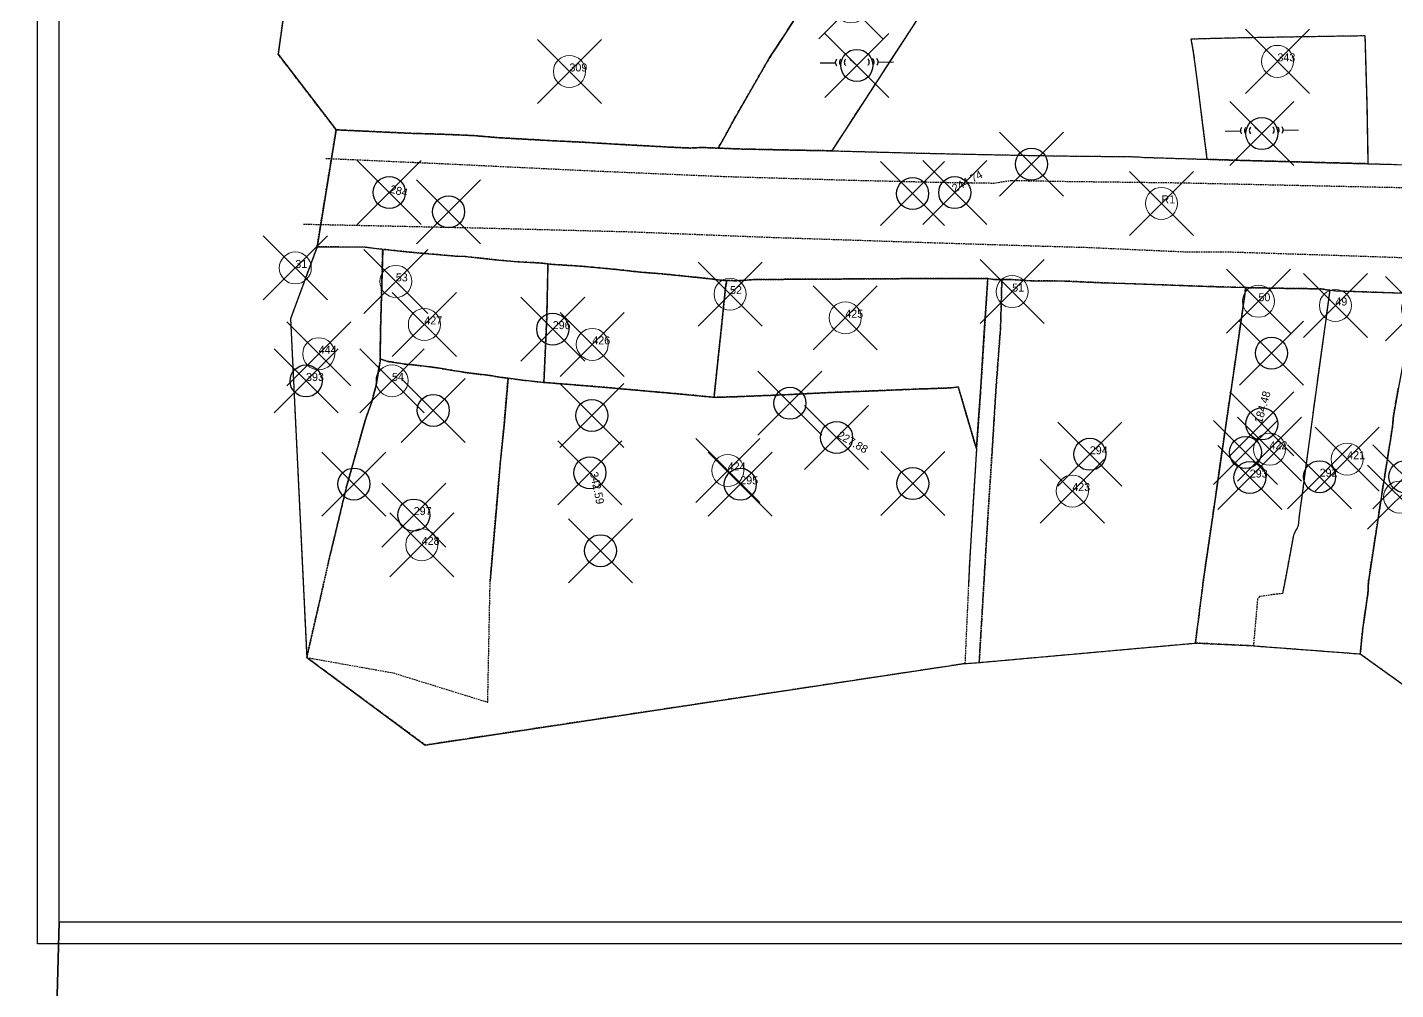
# Model space of a CAD drawing. Header units: millimetres. Extents: x -7906370 to 58235770, y -60992620 to 60.
# Drawn here: x -78.3 to 349, y -2392.8 to -2092.2 of the extents above; entities that cross this region are included whole.
import ezdxf

# ---------------------------------------------------------------- set-up
doc = ezdxf.new("R2010")
doc.units = ezdxf.units.MM
doc.header["$PDMODE"] = 35
doc.header["$PDSIZE"] = 10
doc.linetypes.add('ACAD_ISO02W100', pattern=[15, 12, -3])
doc.linetypes.add('DASHED', pattern=[0.75, 0.5, -0.25])
for name, color, linetype in [('Image', 7, 'Continuous'), ('Legend', 250, 'Continuous'), ('Line_Road', 250, 'ACAD_ISO02W100'), ('Poly_Off', 7, 'Continuous'), ('Text_Dimension_No', 1, 'Continuous'), ('Text_Survey_No_Old', 5, 'Continuous')]:
    doc.layers.add(name, color=color, linetype=linetype)
for name, color, linetype, lineweight in [('Line_Vahivat', 250, 'ACAD_ISO02W100', 25), ('Plane_Table_Station', 1, 'Continuous', 25), ('Poly_Survey_Bndry', 250, 'Continuous', 30), ('Sym_Other', 56, 'Continuous', 30), ('Text_Survey_No', 250, 'Continuous', 0)]:
    doc.layers.add(name, color=color, linetype=linetype, lineweight=lineweight)
doc.layers.add('Text_Chalta_No', color=5, linetype='Continuous', lineweight=0, true_color=0x0000ff)
doc.styles.get("Standard").update_dxf_attribs({"font": 'SakalBharati.ttf'})
picture_1 = doc.add_image_def('image1.jpg', size_in_pixel=(14666, 11006))
picture_2 = doc.add_image_def('image7.jpg', size_in_pixel=(14388, 11097))
picture_3 = doc.add_image_def('image10.jpg', size_in_pixel=(14576, 11112))

msp = doc.modelspace()

# ---------------------------------------------------------------- linework, layer by layer
at = {"layer": 'Legend'}
msp.add_lwpolyline([(-75.16, -1666.1), (1005.8, -1666.1), (1005.8, -2378.54), (-75.16, -2378.54)], close=True, dxfattribs=at)
at = {"layer": 'Legend', "lineweight": 30}
msp.add_lwpolyline([(884.81, -2371.76), (-68.38, -2371.76), (-68.38, -1672.88), (884.81, -1672.88), (999.02, -1672.88), (999.02, -1716.18), (999.02, -1751.45), (999.02, -1768.89), (999.02, -1776.28), (999.02, -1788.37), (999.02, -2234.67), (999.02, -2295.54), (999.02, -2336.44), (999.02, -2371.76)], close=True, dxfattribs=at)
at = {"layer": 'Line_Road', "linetype": 'DASHED'}
for points in [[(14.87, -2133.16), (51.3, -2134.8), (98.94, -2137.09), (138.26, -2138.77), (178.1, -2139.94), (205.22, -2140.59), (223.41, -2140.87), (229.02, -2140.03), (244.07, -2140.31), (281.99, -2140.78), (318.32, -2141.57), (355.96, -2142.37), (391.45, -2142.65), (430.3, -2143.49), (462.56, -2144.75), (502.26, -2145.27), (522.41, -2146.76), (538.17, -2147.47), (583.29, -2150.04), (620.55, -2151.63), (660.3, -2153.64), (678.95, -2154.81), (684.29, -2155.24)], [(7.88, -2153.7), (60.53, -2154.82), (110.42, -2156.09), (153.85, -2157.82), (201.92, -2159.41), (237.87, -2160.53), (252.37, -2160.95), (284.49, -2162.4), (296.51, -2162.35), (331.95, -2163.47), (366.78, -2164.69), (421.44, -2166.7), (436.05, -2167.57), (450.1, -2167.61), (526.41, -2169.32), (540.13, -2169.23), (600.81, -2170.37), (645.48, -2171.69), (681.53, -2172.77)]]:
    msp.add_lwpolyline(points, dxfattribs=at)
at = {"layer": 'Line_Vahivat', "linetype": 'DASHED'}
msp.add_lwpolyline([(226.03, -2170.97), (225.63, -2185.87), (224.18, -2205.35), (222.93, -2225.71), (221.62, -2245.72), (220.3, -2267.8), (218.95, -2290.65)], dxfattribs=at)
at = {"layer": 'Plane_Table_Station'}
for p in [(235.3, -2134.96), (198.16, -2144.16), (53.24, -2149.84), (310.26, -2194), (159.84, -2209.67), (48.45, -2211.89), (97.96, -2213.48), (302.12, -2225.02), (23.66, -2234.89), (198.22, -2234.76), (100.66, -2255.72)]:
    msp.add_point(p, dxfattribs=at)
at = {"layer": 'Poly_Off'}
for points in [[(2.16, -2085), (0, -2100.66), (18.08, -2124.23)], [(18.08, -2124.23), (12.13, -2160.78)], [(12.13, -2160.78), (3.84, -2183.24), (8.92, -2289.09)], [(218.95, -2290.65), (286.48, -2284.58)], [(286.48, -2284.58), (304.59, -2285.43)], [(304.59, -2285.43), (337.95, -2287.95)], [(8.92, -2289.09), (45.91, -2316.42), (214.49, -2291)], [(214.49, -2291), (218.95, -2290.65)], [(337.95, -2287.95), (354.09, -2299.49)]]:
    msp.add_lwpolyline(points, dxfattribs=at)
at = {"layer": 'Poly_Survey_Bndry'}
for points in [[(174.27, -2068.83), (171.88, -2073.29), (169.49, -2076.25), (161.33, -2089.53), (155.89, -2098.06), (153.48, -2101.7), (142.18, -2121.28), (139.61, -2126.12), (137.41, -2129.96)], [(207.73, -2077.15), (193.92, -2098.43), (172.88, -2130.79)], [(290.19, -2133.46), (288.84, -2122.77), (287.11, -2109.11), (285.93, -2099.95), (285.18, -2095.82), (298.49, -2095.47), (313.6, -2095.21), (335.01, -2094.86), (339.43, -2094.81), (340.06, -2116.69), (340.38, -2134.83)], [(18.08, -2124.23), (41.38, -2125.33), (51.53, -2125.63), (61.15, -2126.05), (69.07, -2126.71), (84.3, -2127.57), (95.27, -2128.12), (105.36, -2128.72), (123.25, -2129.7), (128.8, -2129.94), (132.05, -2129.75), (137.41, -2129.96)], [(137.41, -2129.96), (144.18, -2130.23), (166.15, -2130.68), (172.61, -2130.78), (172.88, -2130.79)], [(172.88, -2130.79), (196.25, -2131.42), (214.84, -2131.84), (242.19, -2132.37), (268.9, -2132.65), (269.88, -2132.83), (283.25, -2133.25), (290.19, -2133.46)], [(290.19, -2133.46), (299.04, -2133.74), (325.25, -2134.45), (340.38, -2134.83)], [(340.38, -2134.83), (349.49, -2135.06), (391.78, -2135.56), (402.04, -2135.95), (427.89, -2136.33), (432.57, -2136.37), (433.98, -2136.11), (436.43, -2136.27), (461.4, -2137.12), (515.84, -2138.71), (533.4, -2139.14), (533.81, -2139.15)], [(12.13, -2160.78), (27.21, -2160.93), (32.32, -2161.55), (32.64, -2161.58)], [(32.64, -2161.58), (31.96, -2186.75), (31.82, -2195.83)], [(32.64, -2161.58), (34.33, -2161.75), (40.9, -2162.43), (55.29, -2163.7), (58.39, -2163.84), (64.96, -2164.51), (67.71, -2164.85), (74.93, -2165.5), (82.16, -2165.85), (84.26, -2166.13)], [(84.26, -2166.13), (83.88, -2182.62), (83.18, -2198.73), (82.98, -2203.15)], [(84.26, -2166.13), (85.26, -2166.26), (94.67, -2166.84), (104.97, -2167.79), (113.19, -2168.7), (120.04, -2169.24), (132.86, -2170.55), (138.69, -2171.26), (140.09, -2171.28)], [(140.09, -2171.28), (140.7, -2171.29), (142.7, -2171.41), (149.08, -2171), (164.76, -2170.91), (201.02, -2170.7), (221.33, -2170.7), (221.62, -2170.73)], [(218.12, -2223.86), (218.78, -2214.7), (219.46, -2204.7), (220.45, -2189.25), (221.62, -2170.73)], [(221.62, -2170.73), (223.49, -2170.96), (226.03, -2170.97)], [(226.03, -2170.97), (228.56, -2170.98), (235.04, -2171.44), (237, -2171.47), (240.17, -2171.43), (245.75, -2171.5), (257, -2172.01), (264.43, -2172.29), (276.1, -2172.67), (284.15, -2172.97), (293.1, -2173.26), (302.13, -2173.54)], [(136.12, -2207.82), (138.1, -2189.16), (139.75, -2173.45), (140.09, -2171.28)], [(302.13, -2173.54), (301.94, -2175.58), (298.92, -2196.69), (295.65, -2218.74), (292, -2244.02), (289.03, -2264.59)], [(302.13, -2173.54), (313.64, -2173.75), (325.81, -2173.92), (328.13, -2174.31), (328.45, -2174.35)], [(328.45, -2174.35), (326.9, -2185.8), (323.97, -2206.91), (318.89, -2244.86), (318.56, -2247.96), (317.09, -2250.91), (314.7, -2263.86), (313.67, -2269.12)], [(328.45, -2174.35), (330.2, -2174.59), (341.52, -2174.95), (351.25, -2175.32), (355.26, -2175.48)], [(355.26, -2175.48), (354.18, -2181.83), (352.03, -2193.5), (349.88, -2204.75), (348.33, -2213.55), (348.07, -2216.83), (344.72, -2237.95), (340.52, -2265.41), (340.36, -2269.11), (338.78, -2279.76), (337.95, -2287.95)], [(31.82, -2195.83), (31.81, -2196.48), (30.57, -2204.05), (29.1, -2209.56), (28.22, -2212.02), (27.26, -2214.69), (26.84, -2216.15), (21.35, -2235.68), (16.17, -2257.28)], [(71.78, -2201.86), (69.16, -2201.52), (66.22, -2201), (59.4, -2200.2), (53.87, -2199.31), (49.78, -2198.62), (42.9, -2197.73), (39.72, -2197.47), (34.14, -2196.57), (31.82, -2195.83)], [(71.78, -2201.86), (70.53, -2216.48), (69.37, -2228.36), (68.45, -2238.76), (67.01, -2255.6), (66.21, -2265.1)], [(82.98, -2203.15), (76.33, -2202.44), (71.78, -2201.86)], [(82.98, -2203.15), (90.19, -2203.73), (101.24, -2204.6), (111.67, -2205.55), (119.07, -2206.21), (125.65, -2206.78), (135.01, -2207.69), (136.12, -2207.82)], [(136.12, -2207.82), (143.49, -2207.6), (159.36, -2206.96), (171.72, -2206.33), (178.09, -2206.08), (186.07, -2205.78), (200.21, -2205.2), (203.02, -2205.11), (210.33, -2204.84), (212.35, -2204.56), (213.45, -2208.06), (217.44, -2221.78), (218.12, -2223.86)], [(218.12, -2223.86), (216.89, -2243.71), (215.89, -2259.8), (215.59, -2266.52)]]:
    msp.add_lwpolyline(points, dxfattribs=at)
at = {"layer": 'Poly_Survey_Bndry', "linetype": 'DASHED'}
for points in [[(174.27, -2068.83), (180.8, -2070.35), (200.69, -2075.28), (207.73, -2077.15), (193.92, -2098.43), (172.88, -2130.79), (172.61, -2130.78), (166.15, -2130.68), (144.18, -2130.23), (137.41, -2129.96), (139.61, -2126.12), (142.18, -2121.28), (153.48, -2101.7), (155.89, -2098.06), (161.33, -2089.53), (169.49, -2076.25), (171.88, -2073.29)], [(340.38, -2134.83), (325.25, -2134.45), (299.04, -2133.74), (290.19, -2133.46), (288.84, -2122.77), (287.11, -2109.11), (285.93, -2099.95), (285.18, -2095.82), (298.49, -2095.47), (313.6, -2095.21), (335.01, -2094.86), (339.43, -2094.81), (340.06, -2116.69)], [(8.92, -2289.09), (16.17, -2257.28), (21.35, -2235.68), (26.84, -2216.15), (27.26, -2214.69), (28.22, -2212.02), (29.1, -2209.56), (30.57, -2204.05), (31.81, -2196.48), (31.82, -2195.83), (31.96, -2186.75), (32.64, -2161.58), (32.32, -2161.55), (27.21, -2160.93), (12.13, -2160.78), (3.84, -2183.24)], [(71.78, -2201.86), (76.33, -2202.44), (82.98, -2203.15), (83.18, -2198.73), (83.88, -2182.62), (84.26, -2166.13), (82.16, -2165.85), (74.93, -2165.5), (67.71, -2164.85), (64.96, -2164.51), (58.39, -2163.84), (55.29, -2163.7), (40.9, -2162.43), (34.33, -2161.75), (32.64, -2161.58), (31.96, -2186.75), (31.82, -2195.83), (34.14, -2196.57), (39.72, -2197.47), (42.9, -2197.73), (49.78, -2198.62), (53.87, -2199.31), (59.4, -2200.2), (66.22, -2201), (69.16, -2201.52)], [(136.12, -2207.82), (135.01, -2207.69), (125.65, -2206.78), (119.07, -2206.21), (111.67, -2205.55), (101.24, -2204.6), (90.19, -2203.73), (82.98, -2203.15), (83.18, -2198.73), (83.88, -2182.62), (84.26, -2166.13), (85.26, -2166.26), (94.67, -2166.84), (104.97, -2167.79), (113.19, -2168.7), (120.04, -2169.24), (132.86, -2170.55), (138.69, -2171.26), (140.09, -2171.28), (139.75, -2173.45), (138.1, -2189.16)], [(218.12, -2223.86), (217.44, -2221.78), (213.45, -2208.06), (212.35, -2204.56), (210.33, -2204.84), (203.02, -2205.11), (200.21, -2205.2), (186.07, -2205.78), (178.09, -2206.08), (171.72, -2206.33), (159.36, -2206.96), (143.49, -2207.6), (136.12, -2207.82), (138.1, -2189.16), (139.75, -2173.45), (140.09, -2171.28), (140.7, -2171.29), (142.7, -2171.41), (149.08, -2171), (164.76, -2170.91), (201.02, -2170.7), (221.33, -2170.7), (221.62, -2170.73), (220.45, -2189.25), (219.46, -2204.7), (218.78, -2214.7)], [(218.12, -2223.86), (216.89, -2243.71), (215.89, -2259.8), (215.59, -2266.52), (214.49, -2291), (218.95, -2290.65), (220.3, -2267.8), (221.62, -2245.72), (222.93, -2225.71), (224.18, -2205.35), (225.63, -2185.87), (226.03, -2170.97), (223.49, -2170.96), (221.62, -2170.73), (220.45, -2189.25), (219.46, -2204.7), (218.78, -2214.7)], [(289.03, -2264.59), (292, -2244.02), (295.65, -2218.74), (298.92, -2196.69), (301.94, -2175.58), (302.13, -2173.54), (293.1, -2173.26), (284.15, -2172.97), (276.1, -2172.67), (264.43, -2172.29), (257, -2172.01), (245.75, -2171.5), (240.17, -2171.43), (237, -2171.47), (235.04, -2171.44), (228.56, -2170.98), (226.03, -2170.97), (225.63, -2185.87), (224.18, -2205.35), (222.93, -2225.71), (221.62, -2245.72), (220.3, -2267.8), (218.95, -2290.65), (286.48, -2284.58)], [(289.03, -2264.59), (292, -2244.02), (295.65, -2218.74), (298.92, -2196.69), (301.94, -2175.58), (302.13, -2173.54), (313.64, -2173.75), (325.81, -2173.92), (328.13, -2174.31), (328.45, -2174.35), (326.9, -2185.8), (323.97, -2206.91), (318.89, -2244.86), (318.56, -2247.96), (317.09, -2250.91), (314.7, -2263.86), (313.67, -2269.12), (311.15, -2269.36), (306.49, -2270.08), (305.88, -2270.83), (304.59, -2285.43), (286.48, -2284.58)], [(31.82, -2195.83), (31.81, -2196.48), (30.57, -2204.05), (29.1, -2209.56), (28.22, -2212.02), (27.26, -2214.69), (26.84, -2216.15), (21.35, -2235.68), (16.17, -2257.28), (8.92, -2289.09), (35.91, -2293.88), (65.45, -2303.04), (66.21, -2265.1), (67.01, -2255.6), (68.45, -2238.76), (69.37, -2228.36), (70.53, -2216.48), (71.78, -2201.86), (69.16, -2201.52), (66.22, -2201), (59.4, -2200.2), (53.87, -2199.31), (49.78, -2198.62), (42.9, -2197.73), (39.72, -2197.47), (34.14, -2196.57)], [(66.21, -2265.1), (67.01, -2255.6), (68.45, -2238.76), (69.37, -2228.36), (70.53, -2216.48), (71.78, -2201.86), (76.33, -2202.44), (82.98, -2203.15), (90.19, -2203.73), (101.24, -2204.6), (111.67, -2205.55), (119.07, -2206.21), (125.65, -2206.78), (135.01, -2207.69), (136.12, -2207.82), (143.49, -2207.6), (159.36, -2206.96), (171.72, -2206.33), (178.09, -2206.08), (186.07, -2205.78), (200.21, -2205.2), (203.02, -2205.11), (210.33, -2204.84), (212.35, -2204.56), (213.45, -2208.06), (217.44, -2221.78), (218.12, -2223.86), (216.89, -2243.71), (215.89, -2259.8), (215.59, -2266.52), (214.49, -2291), (45.91, -2316.42), (8.92, -2289.09), (35.91, -2293.88), (65.45, -2303.04)]]:
    msp.add_lwpolyline(points, close=True, dxfattribs=at)
for points in [[(207.73, -2077.15), (193.92, -2098.43), (172.88, -2130.79), (196.25, -2131.42), (214.84, -2131.84), (242.19, -2132.37), (268.9, -2132.65), (269.88, -2132.83), (283.25, -2133.25), (290.19, -2133.46), (288.84, -2122.77), (287.11, -2109.11), (285.93, -2099.95), (285.18, -2095.82), (298.49, -2095.47), (313.6, -2095.21), (335.01, -2094.86), (339.43, -2094.81), (340.06, -2116.69), (340.38, -2134.83), (349.49, -2135.06)], [(161.33, -2089.53), (155.89, -2098.06), (153.48, -2101.7), (142.18, -2121.28), (139.61, -2126.12), (137.41, -2129.96), (132.05, -2129.75), (128.8, -2129.94), (123.25, -2129.7), (105.36, -2128.72), (95.27, -2128.12), (84.3, -2127.57), (69.07, -2126.71), (61.15, -2126.05), (51.53, -2125.63), (41.38, -2125.33), (18.08, -2124.23), (0, -2100.66), (2.16, -2085)], [(351.25, -2175.32), (341.52, -2174.95), (330.2, -2174.59), (328.45, -2174.35), (328.13, -2174.31), (325.81, -2173.92), (313.64, -2173.75), (302.13, -2173.54), (293.1, -2173.26), (284.15, -2172.97), (276.1, -2172.67), (264.43, -2172.29), (257, -2172.01), (245.75, -2171.5), (240.17, -2171.43), (237, -2171.47), (235.04, -2171.44), (228.56, -2170.98), (226.03, -2170.97), (223.49, -2170.96), (221.62, -2170.73), (221.33, -2170.7), (201.02, -2170.7), (164.76, -2170.91), (149.08, -2171), (142.7, -2171.41), (140.7, -2171.29), (140.09, -2171.28), (138.69, -2171.26), (132.86, -2170.55), (120.04, -2169.24), (113.19, -2168.7), (104.97, -2167.79), (94.67, -2166.84), (85.26, -2166.26), (84.26, -2166.13), (82.16, -2165.85), (74.93, -2165.5), (67.71, -2164.85), (64.96, -2164.51), (58.39, -2163.84), (55.29, -2163.7), (40.9, -2162.43), (34.33, -2161.75), (32.64, -2161.58), (32.32, -2161.55), (27.21, -2160.93), (12.13, -2160.78), (18.08, -2124.23), (41.38, -2125.33), (51.53, -2125.63), (61.15, -2126.05), (69.07, -2126.71), (84.3, -2127.57), (95.27, -2128.12), (105.36, -2128.72), (123.25, -2129.7), (128.8, -2129.94), (132.05, -2129.75), (137.41, -2129.96), (144.18, -2130.23), (166.15, -2130.68), (172.61, -2130.78), (172.88, -2130.79), (196.25, -2131.42), (214.84, -2131.84), (242.19, -2132.37), (268.9, -2132.65), (269.88, -2132.83), (283.25, -2133.25), (290.19, -2133.46), (299.04, -2133.74), (325.25, -2134.45), (340.38, -2134.83), (349.49, -2135.06)], [(351.25, -2175.32), (341.52, -2174.95), (330.2, -2174.59), (328.45, -2174.35), (326.9, -2185.8), (323.97, -2206.91), (318.89, -2244.86), (318.56, -2247.96), (317.09, -2250.91), (314.7, -2263.86), (313.67, -2269.12), (311.15, -2269.36), (306.49, -2270.08), (305.88, -2270.83), (304.59, -2285.43), (337.95, -2287.95), (338.78, -2279.76), (340.36, -2269.11), (340.52, -2265.41), (344.72, -2237.95), (348.07, -2216.83), (348.33, -2213.55), (349.88, -2204.75)], [(349.88, -2204.75), (348.33, -2213.55), (348.07, -2216.83), (344.72, -2237.95), (340.52, -2265.41), (340.36, -2269.11), (338.78, -2279.76), (337.95, -2287.95), (354.09, -2299.49)], [(16.17, -2257.28), (8.92, -2289.09)], [(289.03, -2264.59), (286.48, -2284.58)], [(8.92, -2289.09), (35.91, -2293.88), (65.45, -2303.04), (66.21, -2265.1)], [(215.59, -2266.52), (214.49, -2291)], [(313.67, -2269.12), (311.15, -2269.36), (306.49, -2270.08), (305.88, -2270.83), (304.59, -2285.43)]]:
    msp.add_lwpolyline(points, dxfattribs=at)
at = {"layer": 'Sym_Other'}
for points in [[(178.54, -2102.13), (180.73, -2104.12)], [(182.85, -2102.06), (180.73, -2104.12)], [(169.27, -2103.36), (174.02, -2103.29)], [(187.41, -2103.06), (192.16, -2102.99)], [(305.04, -2123.43), (307.23, -2125.42)], [(309.35, -2123.35), (307.23, -2125.42)], [(295.77, -2124.66), (300.52, -2124.58)], [(313.91, -2124.36), (318.66, -2124.28)]]:
    msp.add_lwpolyline(points, dxfattribs=at)
for centre, start, end in [((175.39, -2103.21), 132.8184, -132.7719), ((176.67, -2103.19), 132.8184, -132.7719), ((178.18, -2103.16), 132.8184, -132.7719), ((183.25, -2103.08), -45.3315, 49.0782), ((184.75, -2103.05), -45.3315, 49.0782), ((186.03, -2103.03), -45.3315, 49.0782), ((301.9, -2124.51), 132.8184, -132.7719), ((303.17, -2124.48), 132.8184, -132.7719), ((304.68, -2124.46), 132.8184, -132.7719), ((309.75, -2124.38), -45.3315, 49.0782), ((311.25, -2124.35), -45.3315, 49.0782), ((312.53, -2124.33), -45.3315, 49.0782)]:
    msp.add_arc(centre, 1.38, start, end, dxfattribs=at)
for p in [(180.73, -2104.12), (307.23, -2125.42)]:
    msp.add_point(p, dxfattribs=at)
at = {"layer": 'Text_Chalta_No'}
for p in [(5.35, -2167.4), (36.73, -2171.59), (141.13, -2175.56), (229.25, -2174.78), (306.17, -2177.8), (330.2, -2179.12), (355.89, -2180.11), (35.55, -2202.66)]:
    msp.add_point(p, dxfattribs=at)
at = {"layer": 'Text_Dimension_No'}
for p in [(34.69, -2143.83), (211.3, -2143.86), (307.24, -2216.12), (174.41, -2220.35), (97.37, -2231.37)]:
    msp.add_point(p, dxfattribs=at)
at = {"layer": 'Text_Survey_No'}
for p in [(178.9, -2085.85), (312.1, -2102.85), (90.96, -2106.01), (275.87, -2147.22), (45.65, -2185.04), (177.12, -2182.97), (98.11, -2191.27), (12.66, -2194.19), (309.62, -2224.03), (333.89, -2227.14), (140.42, -2230.66), (248.04, -2237.09), (350.27, -2238.96), (44.82, -2253.89)]:
    msp.add_point(p, dxfattribs=at)
at = {"layer": 'Text_Survey_No_Old'}
for p in [(85.75, -2186.5), (8.7, -2202.69), (253.5, -2225.61), (144.33, -2234.98), (303.47, -2232.88), (325.27, -2232.6), (351.91, -2232.6), (42.34, -2244.59)]:
    msp.add_point(p, dxfattribs=at)

# ---------------------------------------------------------------- texts
at = {"layer": 'Text_Chalta_No'}
for s, p in [('31', (5.35, -2167.4)), ('53', (36.73, -2171.59)), ('52', (141.13, -2175.56)), ('51', (229.25, -2174.78)), ('50', (306.17, -2177.8)), ('49', (330.2, -2179.12)), ('54', (35.55, -2202.66))]:
    msp.add_text(s, height=2.5, dxfattribs=at).set_placement(p)
at = {"layer": 'Text_Dimension_No', "linetype": 'DASHED'}
for s, rotation, p in [('244.74', 28.5033, (211.3, -2143.86)), ('284', -14.4267, (34.69, -2143.83)), ('184.48', 74.1762, (307.24, -2216.12)), ('227.88', -29.8607, (174.41, -2220.35)), ('342.59', -78.4566, (97.37, -2231.37))]:
    msp.add_text(s, height=2.5, rotation=rotation, dxfattribs=at).set_placement(p)
at = {"layer": 'Text_Survey_No'}
for s, p in [('343', (312.1, -2102.85)), ('309', (90.96, -2106.01)), ('R1', (275.87, -2147.22)), ('427', (45.65, -2185.04)), ('425', (177.12, -2182.97)), ('444', (12.66, -2194.19)), ('426', (98.11, -2191.27)), ('422', (309.62, -2224.03)), ('421', (333.89, -2227.14)), ('424', (140.42, -2230.66)), ('423', (248.04, -2237.09)), ('428', (44.82, -2253.89))]:
    msp.add_text(s, height=2.5, dxfattribs=at).set_placement(p)
at = {"layer": 'Text_Survey_No_Old', "linetype": 'DASHED'}
for s, p in [('296', (85.75, -2186.5)), ('393', (8.7, -2202.69)), ('294', (253.5, -2225.61)), ('293', (303.47, -2232.88)), ('292', (325.27, -2232.6)), ('295', (144.33, -2234.98)), ('297', (42.34, -2244.59))]:
    msp.add_text(s, height=2.5, dxfattribs=at).set_placement(p)

# ---------------------------------------------------------------- pictures from other files: only their frames are drawn
at = {"layer": 'Image'}
image = msp.add_image(picture_2, insert=(-50.33, -651.67), size_in_units=(9404016.2, 7252365.83), rotation=-94.41091882, dxfattribs=at)
image.dxf.v_pixel = (-50.3313487, -651.6019556)
image.dxf.flags = 7
image = msp.add_image(picture_3, insert=(-60.9, -1237.98), size_in_units=(18066612.25, 13772394.89), rotation=-92.813389314, dxfattribs=at)
image.dxf.v_pixel = (-60.900954, -1237.9192432)
image.dxf.flags = 7
image = msp.add_image(picture_1, insert=(-68.38, -2371.76), size_in_units=(34798703.9, 26113772.32), rotation=-91.649970837, dxfattribs=at)
image.dxf.v_pixel = (-68.38305, -2371.699473)
image.dxf.flags = 7

doc.saveas('drawing.dxf')
